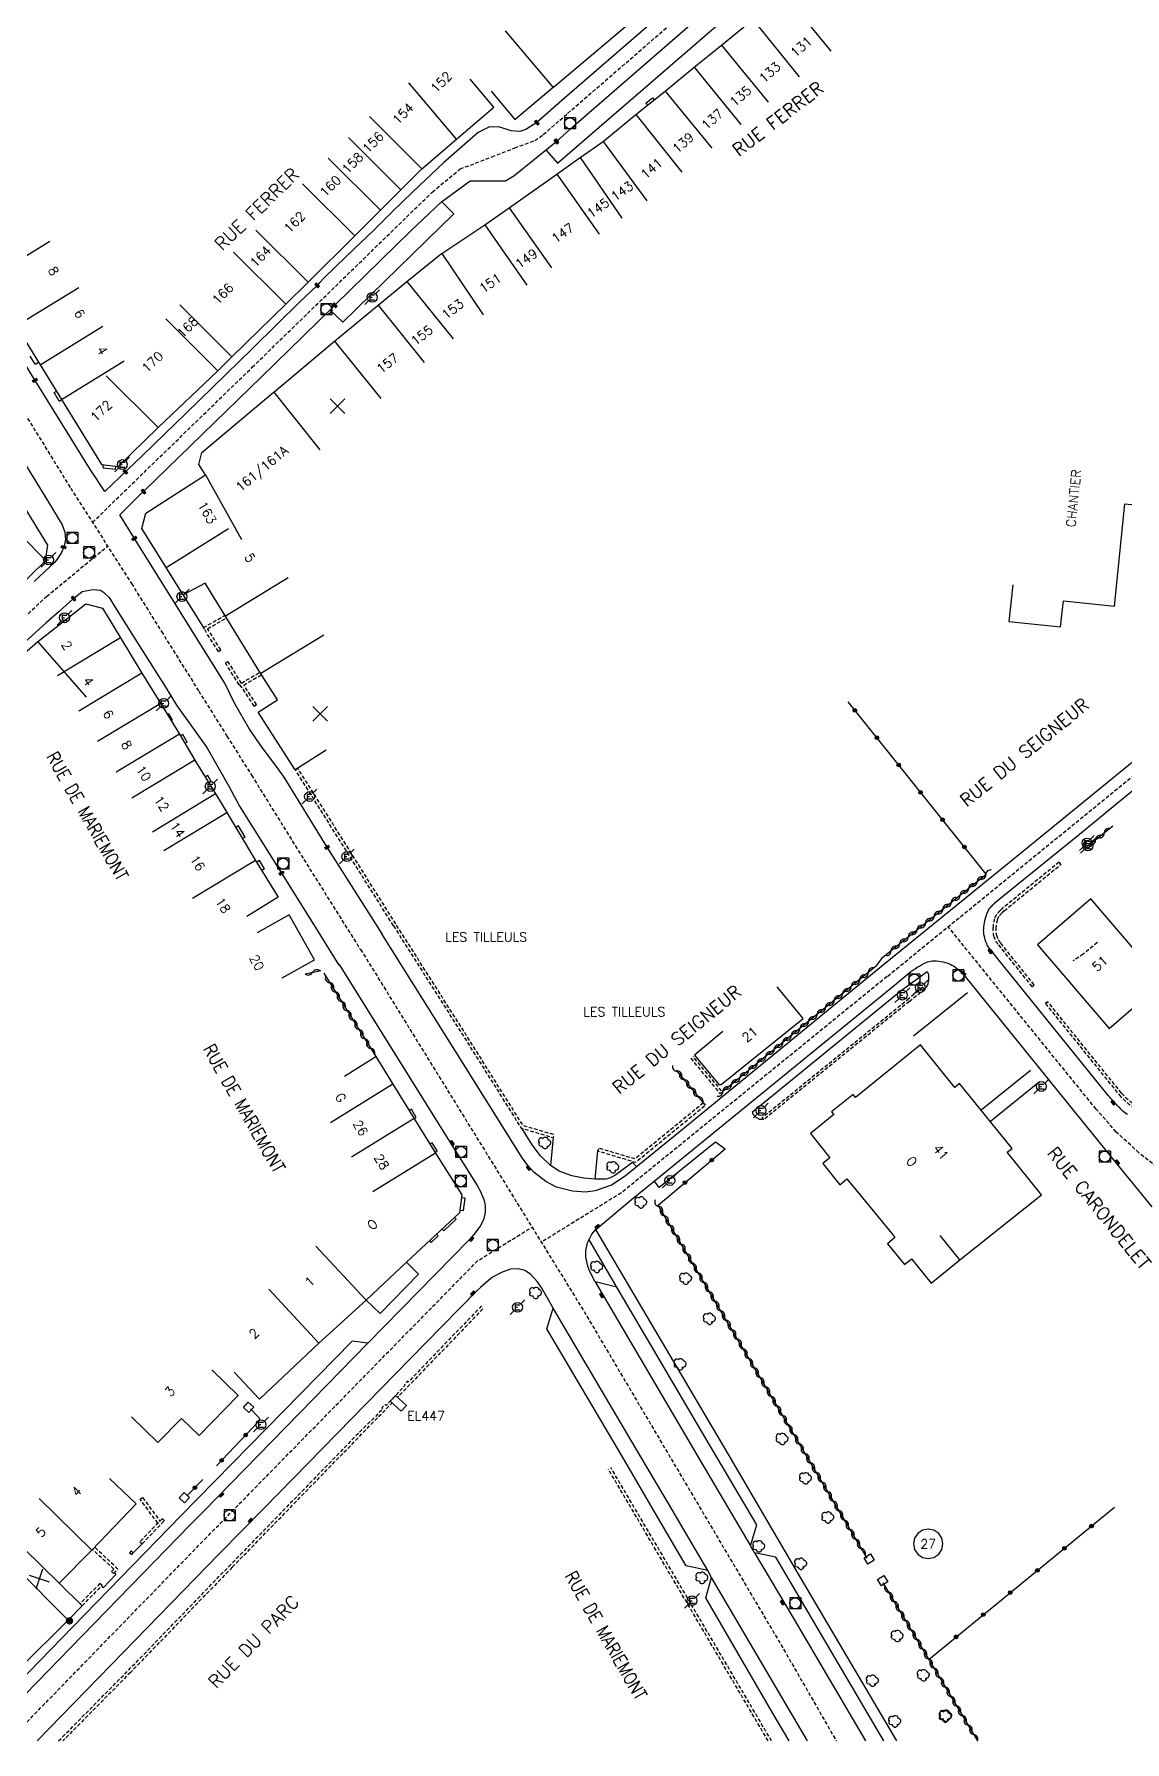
# Model space of a CAD drawing. Header units: millimetres. Extents: x 139999 to 141000, y 129000 to 130000.
# Drawn here: x 140429.5 to 140577.6, y 128999.9 to 129231.6 of the extents above; entities that cross this region are included whole.
import ezdxf
from ezdxf.enums import TextEntityAlignment as Align

# ---------------------------------------------------------------- set-up
doc = ezdxf.new("R2010")
doc.units = ezdxf.units.MM
doc.linetypes.add('DASHED', pattern=[0.75, 0.5, -0.25])
doc.layers.get('0').update_dxf_attribs({"linetype": 'CONTINUOUS'})
for name, color, linetype in [('W0001', 6, 'DASHED'), ('W0008', 7, 'CONTINUOUS'), ('W0100', 7, 'CONTINUOUS'), ('W0105', 7, 'CONTINUOUS'), ('W0112', 1, 'DASHED'), ('W0300', 7, 'CONTINUOUS'), ('W0310', 3, 'CONTINUOUS'), ('W0322', 7, 'CONTINUOUS'), ('W0400', 7, 'CONTINUOUS'), ('W0420', 7, 'CONTINUOUS'), ('W0471', 7, 'CONTINUOUS'), ('w0984', 7, 'CONTINUOUS'), ('W0989', 7, 'CONTINUOUS'), ('W0991', 7, 'CONTINUOUS'), ('W1102', 7, 'CONTINUOUS'), ('W1473', 7, 'CONTINUOUS')]:
    doc.layers.add(name, color=color, linetype=linetype)
doc.styles.get("Standard").update_dxf_attribs({"font": 'romans.shx', "width": 0.85})

# ---------------------------------------------------------------- blocks, each defined once
blk = doc.blocks.new('T471')
for p, q in [((-0.333334, 0.333334), (-0.333334, -0.333334)), ((-0.333334, 0.333334), (0.333334, 0.333334)), ((-0.333334, 0), (0, 0)), ((0.500001, 0.500001), (1.000002, 1.000002)), ((-0.500001, -0.500001), (-1.000002, -1.000002)), ((-0.333334, -0.333334), (0.333334, -0.333334))]:
    blk.add_line(p, q)
blk.add_ellipse((0, 0), major_axis=(0.471405, 0.471405), ratio=1, start_param=5.4977871438, end_param=11.780972451)
blk = doc.blocks.new('T420')
for p, q in [((0.75, 0.75), (-0.75, 0.75)), ((-0.75, 0.75), (-0.75, -0.75)), ((0.75, 0.75), (0.75, -0.75)), ((0.75, -0.75), (-0.75, -0.75))]:
    blk.add_line(p, q)
blk.add_ellipse((0, 0), major_axis=(-0.53, 0.53), ratio=1, start_param=3.926991, end_param=10.210176)
blk = doc.blocks.new('T400')
at = {"color": 0, "linetype": 'ByBlock', "lineweight": -2}
for p, q in [((-0.15, -0.25), (-0.15, 0.3)), ((-0.15, 0.3), (0.15, 0.3)), ((-0.15, 0.15), (0.15, 0.15)), ((-0.15, 0), (0.15, 0)), ((0.15, 0.3), (0.15, -0.25)), ((-0.15, -0.15), (0.15, -0.15)), ((-0.15, -0.25), (-0.15, -0.3)), ((-0.15, -0.3), (0.15, -0.3)), ((0.15, -0.3), (0.15, -0.25))]:
    blk.add_line(p, q, dxfattribs=at)
blk = doc.blocks.new('t310o')
at = {"color": 0, "linetype": 'Continuous'}
for centre, start, end in [((-0.5, 0.38), 216.8699, 323.1304), ((0.5, -0.37), 36.8699, 143.1303)]:
    blk.add_arc(centre, 0.625, start, end, dxfattribs=at)
blk = doc.blocks.new('t322o')
at = {"color": 0, "linetype": 'Continuous'}
for radius in [0.25, 0.15]:
    blk.add_circle((0, 0), radius, dxfattribs=at)
blk = doc.blocks.new('T300')
for p, q in [((-0.8, 0.51), (-0.86, 0.34)), ((-0.86, 0.34), (-0.86, 0.17)), ((-0.86, 0.17), (-0.74, 0.06)), ((-0.69, 0.63), (-0.8, 0.51)), ((-0.8, -0.06), (-0.74, 0.06)), ((-0.74, 0.06), (-0.69, 0.11)), ((-0.57, 0.69), (-0.69, 0.63)), ((-0.46, 0.69), (-0.57, 0.69)), ((-0.29, 0.63), (-0.46, 0.69)), ((-0.29, 0.63), (-0.17, 0.74)), ((-0.23, 0.57), (-0.29, 0.63)), ((-0.17, 0.74), (-0.06, 0.8)), ((-0.06, 0.8), (0.06, 0.8)), ((0.06, 0.8), (0.23, 0.74)), ((0.23, 0.74), (0.34, 0.63)), ((0.34, 0.63), (0.4, 0.51)), ((0.46, 0.46), (0.34, 0.46)), ((0.4, 0.51), (0.4, 0.46)), ((0.57, 0.4), (0.46, 0.46)), ((0.57, 0.4), (0.69, 0.29)), ((0.69, 0.29), (0.74, 0.17)), ((0.74, 0.06), (0.69, -0.17)), ((0.74, 0.17), (0.74, 0.06)), ((-0.8, -0.17), (-0.8, -0.06)), ((-0.8, -0.23), (-0.8, -0.17)), ((-0.74, -0.34), (-0.8, -0.23)), ((-0.69, -0.4), (-0.74, -0.34)), ((-0.51, -0.46), (-0.69, -0.4)), ((-0.4, -0.46), (-0.51, -0.46)), ((-0.4, -0.46), (-0.34, -0.46)), ((-0.34, -0.46), (-0.34, -0.4)), ((-0.34, -0.51), (-0.34, -0.46)), ((-0.29, -0.63), (-0.34, -0.51)), ((-0.17, -0.74), (-0.29, -0.63)), ((-0.06, -0.8), (-0.17, -0.74)), ((0.06, -0.8), (-0.06, -0.8)), ((0.17, -0.74), (0.06, -0.8)), ((0.23, -0.69), (0.17, -0.74)), ((0.29, -0.46), (0.23, -0.46)), ((0.29, -0.63), (0.23, -0.69)), ((0.46, -0.4), (0.29, -0.46)), ((0.34, -0.51), (0.29, -0.63)), ((0.34, -0.51), (0.34, -0.46)), ((0.57, -0.34), (0.46, -0.4)), ((0.63, -0.29), (0.57, -0.34)), ((0.69, -0.17), (0.63, -0.29))]:
    blk.add_line(p, q)
blk = doc.blocks.new('t112o')
at = {"color": 0, "linetype": 'Continuous'}
for p, q in [((-0.5, 0.5), (0.5, 0.5)), ((-0.5, -0.5), (-0.5, 0.5)), ((0.5, 0.5), (0.5, -0.5)), ((0.5, -0.5), (-0.5, -0.5))]:
    blk.add_line(p, q, dxfattribs=at)
blk = doc.blocks.new('t991o')
at = {"color": 0, "linetype": 'Continuous'}
for p, q in [((-1, 1), (1, -1)), ((-1, -1), (1, 1))]:
    blk.add_line(p, q, dxfattribs=at)
blk = doc.blocks.new('T1473')
at = {"color": 0, "linetype": 'Continuous', "const_width": 0.5, "flags": 128}
blk.add_lwpolyline([(-0.25, 0, 1), (0.25, 0, 1)], format="xyb", close=True, dxfattribs=at)

msp = doc.modelspace()

# ---------------------------------------------------------------- linework, layer by layer
at = {"layer": 'W0001'}
msp.add_line((140431.18, 129155.3), (140439.46, 129162.14), dxfattribs=at)
for points in [[(140301.73, 129384.55), (140305, 129379.26), (140311.52, 129368.73), (140321.14, 129353.15), (140338.93, 129324.27), (140356.98, 129295.34), (140359.91, 129290.9), (140367.91, 129277.77), (140374.27, 129267.47), (140391.03, 129240.32), (140402.48, 129221.74), (140405.58, 129216.77), (140408.45, 129212.14), (140423.09, 129188.41), (140434.45, 129169.99), (140442.7, 129157.06), (140446.77, 129150.55), (140451.83, 129142.47), (140455.66, 129136.36), (140459.01, 129131.05), (140466.1, 129119.62), (140473.78, 129107.4)], [(140437.41, 129165.35), (140459.1, 129186.4), (140483.55, 129210.18), (140487.32, 129213.31), (140491.64, 129214.97), (140494.74, 129216.17), (140497.47, 129217.17), (140498.61, 129217.97), (140501.92, 129220.85), (140525.69, 129241.43)], [(140759.96, 129232.3), (140750.74, 129223.42), (140719.35, 129193.34), (140699.81, 129174.49), (140683.85, 129159.35), (140673.55, 129150.32), (140666.01, 129144.2), (140638.18, 129121.71), (140613.82, 129102.16), (140592.74, 129085.02), (140589.55, 129082.44), (140585.92, 129080.09), (140581.91, 129077.88), (140579.48, 129079.81), (140576.42, 129082.63), (140573.67, 129085.74), (140553.59, 129110.49)], [(140304.38, 129000), (140306.69, 129003.89), (140313.22, 129016.36), (140324.95, 129039.12), (140330.68, 129049.81), (140334.56, 129056.01), (140339.34, 129062.4), (140345.74, 129069.5), (140356.44, 129080.95), (140370.53, 129096.01), (140376.08, 129101.92), (140389.16, 129115.71), (140401.17, 129127.37), (140416.01, 129141.24), (140431.18, 129155.3)], [(140573.86, 129108.33), (140571.94, 129106.78), (140570.51, 129105.85)], [(140426.01, 129000), (140427.45, 129001.48), (140452.62, 129027.34)]]:
    msp.add_lwpolyline(points, dxfattribs=at)
at = {"layer": 'W0001', "flags": 128}
for points in [[(140545.38, 129103.79), (140559.26, 129115.12), (140586.58, 129137.38), (140623.74, 129167.62), (140650.28, 129189.21)], [(140473.81, 129107.42), (140504.1, 129058.37), (140531.24, 129012.46), (140538.41, 129000)], [(140545.29, 129103.72), (140509.24, 129074.39), (140498.36, 129067.67)], [(140452.62, 129027.34), (140489.7, 129065.16), (140497.09, 129069.72)]]:
    msp.add_lwpolyline(points, dxfattribs=at)
at = {"layer": 'W0008'}
msp.add_line((140439.08, 129169.54), (140439.08, 129169.54), dxfattribs=at)
for points in [[(140528.26, 129246.08), (140501.48, 129222.91), (140497.75, 129219.62), (140496.25, 129218.67), (140495.45, 129218.4), (140494.24, 129218.47), (140492.74, 129219), (140491.31, 129219.01), (140489.79, 129218.25), (140485.05, 129214.13), (140480.92, 129210.21), (140478.05, 129207.44), (140475.62, 129205.01), (140471.91, 129201.47), (140468.88, 129198.52), (140468.21, 129197.81), (140467.91, 129197.52), (140465.5, 129195.24), (140462.45, 129192.21), (140459.14, 129188.93), (140450.18, 129180.23), (140444.14, 129174.4), (140442.21, 129172.51), (140439.08, 129169.54), (140437.16, 129172.48), (140429.62, 129184.63), (140414.23, 129209.59)], [(140499.03, 129215.87), (140500.57, 129214.08), (140528.45, 129238.24), (140526.88, 129240.05)], [(140476.73, 129109.52), (140469.28, 129121.27), (140463.43, 129130.79), (140462.28, 129132.41), (140460.47, 129134.82), (140458.72, 129137.31), (140456.7, 129140.81), (140455.38, 129143.53), (140454.85, 129144.38), (140443.11, 129163.17), (140441.14, 129166.4), (140444.11, 129169.35), (140444.35, 129169.55), (140460.34, 129185.11), (140465.96, 129190.57), (140470.31, 129194.82), (140480.64, 129204.92), (140484.82, 129208.85), (140488.7, 129211.71), (140490.7, 129211.7), (140493.49, 129211.69), (140494.64, 129212.37), (140499.78, 129216.56), (140500.08, 129216.82), (140500.4, 129217.06), (140503.13, 129219.47), (140524, 129237.64)], [(140469.64, 129194.18), (140471.42, 129192.51), (140486.48, 129207.21), (140484.83, 129208.87)], [(140428.13, 129173.47), (140431.45, 129168.12), (140433.31, 129165.01), (140433.66, 129164.03), (140433.74, 129163.04), (140433.5, 129162), (140433.2, 129161.29), (140432.62, 129160.36), (140432.24, 129159.9), (140429.49, 129157.32)], [(140432.87, 129153.28), (140434.82, 129155.03), (140436.03, 129155.96), (140437.5, 129156.23), (140438.49, 129156.14), (140438.91, 129155.9), (140439.67, 129155.17), (140440.21, 129154.25), (140443.73, 129148.65), (140447.3, 129143.07), (140448.82, 129140.56), (140452.95, 129134.8), (140455.93, 129129.54), (140457.36, 129126.86), (140463.06, 129117.75), (140467.46, 129110.75), (140470.85, 129105.29)], [(140432.87, 129153.28), (140431.14, 129151.74), (140424.87, 129146.05)], [(140419.67, 129000), (140434.76, 129015.51), (140449.42, 129030.54)], [(140422.13, 129000), (140436.02, 129014.27), (140450.66, 129029.31)], [(140429.89, 129000), (140439.94, 129010.31), (140454.59, 129025.38)]]:
    msp.add_lwpolyline(points, dxfattribs=at)
for points in [[(140602.51, 129233.19), (140607.11, 129229.34), (140620.18, 129218.39), (140631.2, 129206), (140637.5, 129198.91), (140640.76, 129195.29, -0.008948), (140640.92, 129195.1, -0.003115), (140641.39, 129194.54, -0.065854), (140641.82, 129193.84, -0.030617), (140642.44, 129192.2, -0.042421), (140642.74, 129190.79, -0.033537), (140642.86, 129188.97, -0.041362), (140642.72, 129187.42, -0.045652), (140642.36, 129186.06, -0.054984), (140641.46, 129184.27, -0.07908), (140640.53, 129183.23), (140630.07, 129174.72), (140597.52, 129148.24), (140562.62, 129119.79), (140544.3, 129104.89)], [(140577.92, 129084.99, -0.058929), (140577.17, 129085.59, -0.008141), (140576.01, 129086.83, -0.014436), (140575.38, 129087.56), (140564.13, 129101.44), (140559.21, 129107.53, -0.071577), (140558.82, 129108.18, -0.046693), (140558.48, 129109.28, -0.062777), (140558.41, 129110.19, -0.049458), (140558.57, 129111.32, -0.04001), (140558.98, 129112.55, -0.08042), (140559.32, 129113.09, -0.013429), (140559.79, 129113.59, -0.028346), (140560.03, 129113.81), (140571.44, 129123.05), (140580.83, 129130.79)], [(140546.28, 129102.56), (140548.27, 129104.19, -0.032533), (140549.38, 129104.98, -0.032154), (140550.59, 129105.63, -0.086901), (140551.43, 129105.84, -0.064776), (140552.59, 129105.78, -0.057314), (140553.85, 129105.4, -0.075878), (140554.7, 129104.87, -0.015108), (140555.6, 129104.04, -0.029209), (140556.03, 129103.57), (140575.6, 129079.42), (140581.25, 129072.46)], [(140547.21, 129101.84), (140550.76, 129104.43, -0.038577), (140550.9, 129104, -0.057), (140550.94, 129103.7, -0.033667), (140550.91, 129103.18, -0.034482), (140550.81, 129102.69, -0.080127), (140550.67, 129102.4, -0.051179), (140550.35, 129102.01)]]:
    msp.add_lwpolyline(points, format="xyb", dxfattribs=at)
at = {"layer": 'W0008', "flags": 128}
for points in [[(140544.3, 129104.89), (140517.73, 129083.17), (140509.75, 129076.65), (140507.87, 129075.43), (140505.67, 129074.63), (140504.35, 129074.46), (140502.58, 129074.6), (140500.42, 129075.16), (140498.95, 129075.92), (140497.37, 129077.16), (140496.51, 129078.11), (140495.8, 129079.09), (140495.63, 129079.34), (140486.6, 129093.72), (140476.71, 129109.51)], [(140470.92, 129105.34), (140484.32, 129083.9), (140489.64, 129075.37), (140490.03, 129074.65), (140490.53, 129073.46), (140490.73, 129072.64), (140490.74, 129071.72), (140490.52, 129070.72), (140490.06, 129069.85), (140489.21, 129068.73), (140488.56, 129068), (140474.8, 129053.99), (140452.5, 129031.13), (140450.66, 129029.31)], [(140544.86, 129000), (140530.18, 129024.92), (140527.3, 129025.52), (140526.73, 129026.5), (140527.59, 129029.34), (140521.57, 129039.51), (140508.62, 129061.57), (140505.66, 129062.31), (140504.91, 129063.78), (140504.65, 129064.44), (140504.4, 129065.63), (140504.39, 129066.56), (140504.63, 129067.61), (140505.19, 129068.79), (140505.73, 129069.41), (140510.59, 129073.49), (140513.66, 129075.98), (140546.28, 129102.56)], [(140528.54, 129084.31), (140528, 129084.35), (140527.52, 129084.6), (140527.17, 129084.95), (140527.03, 129085.36), (140547.21, 129101.84)], [(140556.21, 129101.54), (140548.89, 129095.64)], [(140564.75, 129091), (140558.08, 129085.59)], [(140566, 129089.46), (140559.33, 129084.05)], [(140481.1, 129084.45), (140481.38, 129084.62), (140480.71, 129085.74), (140480.42, 129085.56)], [(140511.26, 129077.93), (140510.71, 129078.51), (140509.16, 129077.3), (140508.34, 129076.73), (140507.63, 129076.37), (140507.12, 129076.25), (140505.65, 129076.22), (140504.13, 129076.36), (140502.51, 129076.7), (140500.79, 129077.32), (140499.61, 129078.07), (140498.24, 129079.39), (140497.1, 129080.91), (140495.69, 129083.14)], [(140499.98, 129081.87), (140499.61, 129078.07)], [(140483.91, 129079.87), (140484.22, 129080.07), (140483.52, 129081.17), (140483.22, 129080.99)], [(140505.65, 129076.22), (140506.03, 129080.06)], [(140513.66, 129075.98), (140514.32, 129075.1), (140521.98, 129081.31), (140523.29, 129080.35)], [(140487.29, 129072.04), (140487.78, 129071.98), (140487.99, 129073.64), (140487.49, 129073.7)], [(140484.89, 129069.47), (140485.1, 129069.24), (140486.77, 129070.81), (140486.57, 129071.03)], [(140483.18, 129067.89), (140483.39, 129067.66), (140484.34, 129068.54), (140484.12, 129068.77)], [(140508.62, 129061.57), (140504.8, 129068.1)], [(140546.6, 129000), (140533.53, 129022.2), (140523.72, 129038.95), (140505.73, 129069.41)], [(140532.02, 129000), (140529.71, 129003.93), (140520.67, 129019.41), (140521.47, 129022.17), (140520.94, 129023.11), (140518.03, 129023.78), (140513.86, 129030.88), (140509.38, 129038.56), (140499.1, 129055.93), (140499.96, 129058.73), (140498.43, 129061.45), (140497.85, 129062.31), (140496.87, 129063.34), (140496.11, 129063.84), (140495.21, 129064.08), (140494.16, 129064.03), (140493.02, 129063.63), (140491.74, 129062.93), (140491.16, 129062.5), (140490.11, 129061.55), (140489.61, 129061.07), (140482.59, 129053.94), (140460.66, 129031.53), (140454.59, 129025.38)], [(140480.04, 129064.99), (140481.66, 129063.36), (140476.46, 129057.99), (140474.55, 129059.83)], [(140505.66, 129062.31), (140519.91, 129038.06), (140526.73, 129026.5)], [(140520.94, 129023.11), (140515.63, 129032.23), (140511.13, 129039.79), (140499.96, 129058.73)], [(140474.8, 129053.99), (140472.65, 129054.24), (140449.42, 129030.54)], [(140527.3, 129025.52), (140532.66, 129016.48), (140542.35, 129000)], [(140534.5, 129000), (140521.47, 129022.17)]]:
    msp.add_lwpolyline(points, dxfattribs=at)
at = {"layer": 'W0100'}
for p, q in [((140427.57, 129163.75), (140431.06, 129160.17)), ((140432.89, 129021.4), (140436.01, 129018.32))]:
    msp.add_line(p, q, dxfattribs=at)
for points in [[(140491.53, 129223.86), (140494.75, 129220.04), (140499.95, 129224.42), (140500.02, 129224.4), (140512.38, 129234.8), (140509.16, 129238.62)], [(140469.13, 129134.46), (140464.92, 129131.76), (140459.89, 129139.58), (140462.53, 129141.28), (140460.12, 129145.05), (140452.69, 129157.1), (140449.72, 129155.51), (140447.4, 129159.22), (140444.13, 129164.52), (140444.66, 129166.6), (140452.77, 129171.79), (140451.87, 129173.23), (140452.27, 129174.83), (140461.91, 129182.94), (140462.04, 129183.01), (140470.29, 129189.95), (140476.19, 129194.82), (140480.1, 129198.04), (140484.81, 129201.83), (140484.86, 129201.82), (140490.66, 129205.74), (140493.98, 129208.05), (140500.45, 129212.62), (140503.61, 129214.86), (140506.77, 129217.05), (140511.2, 129220.72), (140515.17, 129223.88), (140519.12, 129227.11), (140522.82, 129230.13), (140527.06, 129233.58)], [(140427.04, 129192.01), (140430.31, 129186.75), (140433.21, 129182.03), (140438.65, 129173.2), (140440.91, 129172.92), (140446.34, 129178.21), (140454.44, 129185.92), (140456.35, 129187.82), (140463.65, 129194.97), (140466.69, 129197.94), (140473.01, 129204.25), (140476.5, 129207.7), (140479.28, 129210.5), (140482.11, 129213.35), (140486.84, 129217.37), (140491.92, 129221.68), (140488.68, 129225.49)], [(140431.04, 129160.18), (140431.33, 129162.27), (140426.4, 129170.33), (140423.88, 129174.4), (140421.05, 129178.86), (140418.08, 129183.68), (140415.91, 129187.23), (140417.57, 129188.23), (140412.06, 129197.26), (140409.24, 129195.43), (140407.85, 129197.57), (140407.97, 129198.09), (140407.63, 129198.13), (140407.51, 129197.64), (140406.23, 129196.83), (140398.13, 129209.83), (140399.48, 129210.61), (140399.89, 129210.52), (140399.97, 129210.82), (140399.48, 129210.96), (140398.09, 129213.15), (140401.11, 129214.87), (140395.42, 129223.78), (140391.2, 129221.09)], [(140562.35, 129156.86), (140561.84, 129151.89), (140568.86, 129151.16), (140569.23, 129154.7), (140576.18, 129154), (140577.58, 129167.89), (140584.55, 129167.19), (140585.28, 129174.21), (140580.31, 129174.73)], [(140421.36, 129157.7), (140424.85, 129154.12), (140431.06, 129160.17)], [(140429.94, 129149.14), (140436.51, 129154.32), (140438.79, 129153.73), (140441.22, 129149.67), (140444.13, 129144.89), (140446.78, 129140.58), (140449.23, 129136.61), (140451.33, 129133.07), (140454.7, 129127.55), (140459.56, 129119.47), (140462.62, 129114.51), (140458.37, 129111.88)], [(140429.97, 129149.16), (140416.62, 129137.51), (140417.27, 129136.65), (140409.89, 129129.79), (140407.14, 129127.26), (140403.28, 129123.64)], [(140463.18, 129103.54), (140467.55, 129105.98), (140464.13, 129112.09), (140459.77, 129109.65)], [(140555.17, 129065.31), (140566.25, 129074.13), (140561.61, 129079.88), (140562.27, 129080.41), (140555.15, 129089.22), (140554.5, 129088.69), (140552.97, 129090.57)], [(140432.89, 129021.4), (140437.31, 129025.89), (140443.33, 129032.17), (140439.72, 129035.63)], [(140417.7, 129000), (140419.23, 129001.55), (140423.72, 129006.08), (140427.65, 129009.99), (140434.11, 129016.4), (140436.01, 129018.32)]]:
    msp.add_lwpolyline(points, dxfattribs=at)
msp.add_lwpolyline([(140572.95, 129114.28), (140565.7, 129108.04), (140575.46, 129096.7), (140582.71, 129102.94)], close=True, dxfattribs=at)
at = {"layer": 'W0100', "flags": 128}
for points in [[(140523, 129096.25), (140519.15, 129093.06), (140522.44, 129089.08), (140522.79, 129089.06), (140533.9, 129098.03), (140530.36, 129102.32)], [(140552.97, 129090.57), (140549.84, 129094.46), (140540.99, 129087.33), (140540.68, 129087.72), (140537.77, 129085.38), (140538.08, 129084.99), (140534.89, 129082.42), (140537.54, 129079.13), (140536.56, 129078.34), (140538.88, 129075.48), (140539.85, 129076.26), (140545.92, 129068.85), (140546.37, 129068.3), (140545.35, 129067.47), (140547.66, 129064.65), (140548.62, 129065.43), (140551.3, 129062.14), (140555.17, 129065.31), (140552.49, 129068.59)], [(140471.65, 129090.21), (140475.88, 129092.86), (140478.21, 129089.14), (140483.99, 129079.75), (140487.54, 129074.1), (140487.24, 129071.65), (140480.04, 129064.99), (140474.55, 129059.83), (140468.14, 129053.96), (140460.07, 129046.39), (140456.65, 129050.04)], [(140453.63, 129050.38), (140457.21, 129046.88), (140451.89, 129041.45), (140449.51, 129043.77), (140446.29, 129040.48), (140442.72, 129043.98)]]:
    msp.add_lwpolyline(points, dxfattribs=at)
msp.add_lwpolyline([(140479.31, 129044.75), (140477.85, 129046.11), (140478.57, 129046.89), (140480.03, 129045.53)], close=True, dxfattribs=at)
at = {"layer": 'W0105'}
for p, q in [((140512.53, 129222.22), (140513.45, 129222.97)), ((140513.45, 129222.97), (140513.67, 129222.69)), ((140512.53, 129222.22), (140512.75, 129221.95)), ((140429.63, 129186.82), (140428.97, 129187.92)), ((140429.63, 129186.82), (140430.09, 129187.11)), ((140432.19, 129182.98), (140432.51, 129183.18)), ((140432.88, 129181.81), (140432.19, 129182.98)), ((140432.88, 129181.81), (140433.21, 129182.03)), ((140438.88, 129172.74), (140438.93, 129173.17)), ((140438.88, 129172.74), (140440.53, 129172.57)), ((140440.53, 129172.57), (140440.58, 129172.96)), ((140449.72, 129155.46), (140452.56, 129150.9)), ((140447.76, 129139.37), (140447.59, 129139.27)), ((140448.28, 129138.51), (140447.76, 129139.37)), ((140448.28, 129138.51), (140448.12, 129138.41)), ((140449.66, 129136.58), (140449.36, 129136.4)), ((140450.28, 129135.54), (140449.66, 129136.58)), ((140450.28, 129135.54), (140449.97, 129135.36)), ((140453.08, 129130.99), (140452.73, 129130.78)), ((140453.52, 129130.19), (140453.08, 129130.99)), ((140453.52, 129130.19), (140453.21, 129130)), ((140457.23, 129124.17), (140456.87, 129123.95)), ((140458.12, 129122.66), (140457.23, 129124.17)), ((140458.12, 129122.66), (140457.77, 129122.45)), ((140460.11, 129119.48), (140459.71, 129119.23)), ((140460.78, 129118.36), (140460.11, 129119.48)), ((140460.78, 129118.36), (140460.39, 129118.12)), ((140442.95, 129025.52), (140444.15, 129026.76)), ((140438.88, 129020.8), (140440.59, 129022.6)), ((140440.38, 129022.81), (140440.59, 129022.6)), ((140438.64, 129021.03), (140438.88, 129020.8))]:
    msp.add_line(p, q, dxfattribs=at)
at = {"layer": 'W0112'}
for p, q in [((140452.49, 129151.07), (140455.37, 129152.72)), ((140453.04, 129150.92), (140455.57, 129152.37)), ((140454.5, 129147.83), (140452.48, 129151.06)), ((140454.84, 129148.04), (140453.04, 129150.92)), ((140454.5, 129147.83), (140454.84, 129148.04)), ((140455.45, 129146.29), (140455.79, 129146.5)), ((140457.65, 129143.54), (140455.79, 129146.5)), ((140457.31, 129143.33), (140455.45, 129146.29)), ((140457.65, 129143.54), (140460.14, 129145.02)), ((140457.95, 129143.28), (140460.36, 129144.68)), ((140457.31, 129143.33), (140457.4, 129143.39)), ((140459.37, 129140.41), (140457.4, 129143.39)), ((140459.7, 129140.63), (140457.95, 129143.28)), ((140459.37, 129140.41), (140459.7, 129140.63)), ((140464.97, 129131.76), (140465.31, 129131.97)), ((140478.27, 129110.63), (140464.97, 129131.76)), ((140478.59, 129110.87), (140465.31, 129131.97)), ((140443.88, 129032.8), (140444.21, 129033.04)), ((140444.21, 129033.04), (140446.57, 129029.84)), ((140446.29, 129029.54), (140443.88, 129032.8)), ((140444.15, 129026.76), (140447.17, 129029.88)), ((140447.17, 129029.88), (140446.88, 129030.16)), ((140442.29, 129009.59), (140456.1, 129023.86)), ((140442.95, 129025.52), (140442.65, 129025.78)), ((140442.75, 129025.29), (140442.95, 129025.52)), ((140438.71, 129021.1), (140438.42, 129021.38)), ((140439.99, 129023), (140440.27, 129022.72)), ((140436.01, 129018.33), (140438.71, 129021.1))]:
    msp.add_line(p, q, dxfattribs=at)
msp.add_lwpolyline([(140568.91, 129118.95), (140568.66, 129119.26), (140560.94, 129112.96, 0.03211), (140560.61, 129112.64, 0.022074), (140560.18, 129112.14, 0.096979), (140559.87, 129111.56, 0.05519), (140559.68, 129110.43, 0.032832), (140559.68, 129109.63, 0.064454), (140559.76, 129109.23, 0.040184), (140560.06, 129108.54, 0.04717), (140560.41, 129108.01), (140564.96, 129102.35), (140565.27, 129102.6), (140560.72, 129108.26, -0.04717), (140560.41, 129108.73, -0.040184), (140560.14, 129109.36, -0.064454), (140560.08, 129109.66, -0.032832), (140560.08, 129110.41, -0.05519), (140560.26, 129111.45, -0.096979), (140560.49, 129111.89, -0.022074), (140560.9, 129112.37, -0.03211), (140561.2, 129112.65)], format="xyb", close=True, dxfattribs=at)
at = {"layer": 'W0112', "flags": 128}
for points in [[(140478.27, 129110.63), (140487.55, 129096.01), (140495.61, 129083.16), (140499.98, 129081.87), (140500.09, 129082.26), (140495.87, 129083.5), (140487.89, 129096.22), (140478.59, 129110.87)], [(140548.31, 129100.35), (140528.54, 129084.31), (140528.33, 129084.58), (140548.1, 129100.62)], [(140518.64, 129092.64), (140522.6, 129087.85), (140522.91, 129088.11), (140518.95, 129092.9)], [(140490.25, 129059.05), (140480.98, 129049.44), (140480.3, 129048.74), (140480.2, 129048.82), (140479.76, 129048.37), (140479.85, 129048.28), (140477.29, 129045.51), (140477.15, 129045.64), (140476.68, 129045.19), (140476.85, 129045.04), (140474.1, 129042.35), (140456.1, 129023.86)], [(140490.4, 129058.63), (140481.27, 129049.16), (140480.33, 129048.2), (140480.33, 129048.2), (140480.33, 129048.2), (140480.33, 129048.2), (140480.33, 129048.2), (140478.83, 129046.65)], [(140456.39, 129023.58), (140474.39, 129042.08), (140478.09, 129045.89)], [(140529.15, 129000), (140507.46, 129036.87)], [(140529.61, 129000), (140507.79, 129037.1)]]:
    msp.add_lwpolyline(points, dxfattribs=at)
at = {"layer": 'W0112'}
for points in [[(140548.31, 129100.35), (140550.35, 129102.01), (140550.14, 129102.28), (140548.1, 129100.62)], [(140446.88, 129030.16), (140443.86, 129027.04), (140444.15, 129026.76)], [(140439.99, 129023), (140440.3, 129023.32), (140437.42, 129025.99)], [(140440.27, 129022.72), (140440.87, 129023.33), (140437.7, 129026.29)], [(140442.65, 129025.78), (140442.45, 129025.55), (140442.75, 129025.29)], [(140456.39, 129023.58), (140442.58, 129009.31), (140433.64, 129000.27), (140433.37, 129000)], [(140438.42, 129021.38), (140435.72, 129018.61), (140436.01, 129018.33)], [(140432.81, 129000), (140433.35, 129000.55), (140442.29, 129009.59)]]:
    msp.add_lwpolyline(points, dxfattribs=at)
msp.add_lwpolyline([(140579.28, 129099.99), (140582.73, 129095.98, -0.111166), (140588.03, 129086.44, -0.022423), (140587.38, 129086.05, -0.03085), (140586.44, 129085.62, -0.153405), (140581.41, 129085.31, -0.153155), (140577.12, 129087.91), (140567.11, 129100.31), (140566.8, 129100.06), (140576.81, 129087.66, 0.153405), (140581.32, 129084.92, 0.153405), (140586.58, 129085.25, 0.03085), (140587.57, 129085.7, 0.03085), (140588.49, 129086.27, 0.114056), (140583.03, 129096.25), (140579.59, 129100.25)], format="xyb", dxfattribs=at)
at = {"layer": 'W0112', "flags": 128}
msp.add_lwpolyline([(140520.36, 129086.58), (140511.05, 129078.97), (140506.14, 129080.44), (140506.03, 129080.06), (140511.14, 129078.53), (140520.62, 129086.28)], close=True, dxfattribs=at)
at = {"layer": 'W0310'}
msp.add_line((140466.3, 129104.08), (140468.41, 129104.53), dxfattribs=at)
at = {"layer": 'W0310', "flags": 128}
for points in [[(140575.93, 129124.14), (140572.7, 129121.51)], [(140543.91, 129105.21), (140522.99, 129088.13)], [(140468.8, 129104.17), (140475.88, 129092.86)], [(140520.62, 129086.28), (140516.69, 129091.03)], [(140542.57, 129024.81), (140514.21, 129072.71)], [(140544.74, 129021.46), (140557.58, 129000)]]:
    msp.add_lwpolyline(points, dxfattribs=at)
at = {"layer": 'W0310'}
msp.add_lwpolyline([(140543.91, 129105.21), (140544.67, 129106.29), (140558.77, 129117.6)], dxfattribs=at)
at = {"layer": 'W0322', "flags": 128}
for points in [[(140558.77, 129117.6), (140540, 129141)], [(140514.21, 129072.71), (140523.29, 129080.35)], [(140458.86, 129045.05), (140460.01, 129043.88), (140460.08, 129043.6), (140459.97, 129043.37), (140454.25, 129037.32)], [(140452.39, 129035.47), (140450.22, 129033.25)], [(140550.99, 129011.12), (140576.19, 129031.73)]]:
    msp.add_lwpolyline(points, dxfattribs=at)
at = {"layer": 'W1102'}
for p, q in [((140531.33, 129237.06), (140537.64, 129229.3)), ((140527.06, 129233.58), (140533.38, 129225.83)), ((140499.95, 129224.42), (140493.48, 129232.05)), ((140522.82, 129230.13), (140529.13, 129222.37)), ((140519.12, 129227.11), (140525.44, 129219.36)), ((140486.84, 129217.37), (140480.37, 129224.99)), ((140515.17, 129223.88), (140521.51, 129216.14)), ((140511.2, 129220.72), (140517.42, 129212.89)), ((140482.11, 129213.35), (140475.03, 129220.41)), ((140479.28, 129210.5), (140472.19, 129217.56)), ((140506.77, 129217.05), (140512.67, 129208.97)), ((140476.5, 129207.7), (140469.41, 129214.76)), ((140503.61, 129214.86), (140509.3, 129206.64)), ((140500.45, 129212.62), (140506.22, 129204.45)), ((140473.01, 129204.25), (140465.92, 129211.31)), ((140493.98, 129208.05), (140499.75, 129199.88)), ((140466.69, 129197.94), (140459.61, 129205)), ((140490.66, 129205.74), (140496.38, 129197.54)), ((140423.11, 129198.28), (140431.64, 129203.52)), ((140463.65, 129194.97), (140456.56, 129202.02)), ((140484.86, 129201.82), (140490.46, 129193.54)), ((140480.1, 129198.04), (140486.36, 129190.25)), ((140427.04, 129192.01), (140435.56, 129197.24)), ((140454.44, 129185.92), (140447.35, 129192.98)), ((140456.35, 129187.82), (140449.27, 129194.87)), ((140476.19, 129194.82), (140482.45, 129187.03)), ((140430.31, 129186.75), (140438.83, 129191.99)), ((140470.29, 129189.95), (140476.56, 129182.15)), ((140433.21, 129182.03), (140441.73, 129187.26)), ((140446.34, 129178.21), (140439.26, 129185.26)), ((140462.04, 129183.01), (140468.3, 129175.22)), ((140452.77, 129171.79), (140457.63, 129163.05)), ((140447.4, 129159.22), (140455.88, 129164.52)), ((140464, 129157.82), (140455.45, 129152.63)), ((140429.97, 129149.16), (140436.55, 129141.62)), ((140441.22, 129149.67), (140432.65, 129144.53)), ((140468.82, 129150.05), (140460.27, 129144.86)), ((140444.13, 129144.89), (140435.56, 129139.74)), ((140446.68, 129140.76), (140438.11, 129135.61)), ((140449.23, 129136.61), (140440.65, 129131.47)), ((140451.33, 129133.07), (140442.76, 129127.93)), ((140454.13, 129128.52), (140445.58, 129123.3)), ((140455.67, 129125.95), (140447.1, 129120.8)), ((140459.56, 129119.47), (140450.99, 129114.32)), ((140437.31, 129025.89), (140430.19, 129032.91)), ((140432.89, 129021.4), (140425.76, 129028.42)), ((140434.11, 129016.4), (140427.07, 129023.5))]:
    msp.add_line(p, q, dxfattribs=at)
at = {"layer": 'W1102', "flags": 128}
for points in [[(140478.21, 129089.14), (140469.72, 129083.87)], [(140481.1, 129084.45), (140472.58, 129079.21)], [(140483.99, 129079.75), (140475.47, 129074.52)], [(140467.75, 129067.15), (140474.55, 129059.83)], [(140468.14, 129053.96), (140461.35, 129061.29)]]:
    msp.add_lwpolyline(points, dxfattribs=at)
msp.add_lwpolyline([(140552.88, 129026.74), (140552.73, 129027.51), (140552.3, 129028.15), (140551.65, 129028.59), (140550.88, 129028.74), (140550.12, 129028.59), (140549.47, 129028.15), (140549.03, 129027.51), (140548.88, 129026.74), (140549.03, 129025.97), (140549.47, 129025.33), (140550.12, 129024.89), (140550.88, 129024.74), (140551.65, 129024.89), (140552.3, 129025.33), (140552.73, 129025.97)], close=True, dxfattribs=at)

# ---------------------------------------------------------------- block references
at = {"layer": 'W0112'}
for p, rotation in [((140458.6, 129045.27), 47.79243423000279), ((140449.87, 129033), 46.66858115239266), ((140542.86, 129024.69), 300.434929195681), ((140544.7, 129021.76), 301.5962045577336)]:
    msp.add_blockref('t112o', p, dxfattribs=dict(at, rotation=rotation))
at = {"layer": 'W0300'}
for p in [(140498.85, 129081.13), (140508.1, 129077.85), (140511.89, 129073.07), (140505.9, 129064.32), (140517.98, 129062.73), (140497.6, 129060.8), (140521.2, 129057.28), (140517.22, 129051.12), (140531.08, 129040.97), (140534.26, 129035.63), (140537.29, 129030.32), (140527.92, 129026.4), (140533.6, 129024.04), (140520.19, 129022.13), (140546.71, 129014.23), (140543.33, 129008.17), (140550.25, 129008.9), (140546.37, 129002.65), (140553.21, 129003.32), (140553.3, 129003.44)]:
    msp.add_blockref('T300', p, dxfattribs=at)
at = {"layer": 'W0310'}
for p, rotation in [((140574.76, 129123.2), 219.1747157177589), ((140573.6, 129122.25), 219.1747157177589), ((140556.37, 129115.68), 38.75157012409385), ((140557.54, 129116.61), 38.75157012409385), ((140558.71, 129117.55), 38.75157012409385), ((140554.03, 129113.8), 38.75157012409385), ((140555.2, 129114.74), 38.75157012409385), ((140550.52, 129110.98), 38.75157012409385), ((140551.69, 129111.92), 38.75157012409385), ((140552.86, 129112.86), 38.75157012409385), ((140548.18, 129109.1), 38.75157012409385), ((140549.35, 129110.04), 38.75157012409385), ((140545.84, 129107.23), 38.75157012409385), ((140547.01, 129108.16), 38.75157012409385), ((140467.28, 129104.29), 12.03365471074891), ((140542.75, 129104.26), 219.235311447599), ((140469.59, 129102.9), 302.068006018846), ((140470.39, 129101.63), 302.068006018846), ((140540.43, 129102.37), 219.235311447599), ((140541.59, 129103.32), 219.235311447599), ((140471.19, 129100.36), 302.068006018846), ((140536.94, 129099.52), 219.235311447599), ((140538.1, 129100.47), 219.235311447599), ((140539.27, 129101.42), 219.235311447599), ((140471.98, 129099.09), 302.068006018846), ((140472.78, 129097.82), 302.068006018846), ((140534.62, 129097.62), 219.235311447599), ((140535.78, 129098.57), 219.235311447599), ((140473.58, 129096.54), 302.068006018846), ((140474.37, 129095.27), 302.068006018846), ((140531.13, 129094.78), 219.235311447599), ((140532.3, 129095.73), 219.235311447599), ((140533.46, 129096.67), 219.235311447599), ((140475.17, 129094), 302.068006018846), ((140528.81, 129092.88), 219.235311447599), ((140529.97, 129093.83), 219.235311447599), ((140516.8, 129090.9), 129.5693235612942), ((140525.32, 129090.03), 219.235311447599), ((140526.49, 129090.98), 219.235311447599), ((140527.65, 129091.93), 219.235311447599), ((140517.75, 129089.74), 129.5693235612942), ((140518.71, 129088.59), 129.5693235612942), ((140523, 129088.14), 219.235311447599), ((140524.16, 129089.08), 219.235311447599), ((140519.66, 129087.43), 129.5693235612942), ((140514.3, 129072.56), 120.6300275190568), ((140515.06, 129071.27), 120.6300275190568), ((140515.82, 129069.98), 120.6300275190568), ((140516.59, 129068.69), 120.6300275190568), ((140517.35, 129067.4), 120.6300275190568), ((140518.12, 129066.11), 120.6300275190568), ((140518.88, 129064.82), 120.6300275190568), ((140519.65, 129063.53), 120.6300275190568), ((140520.41, 129062.24), 120.6300275190568), ((140521.17, 129060.95), 120.6300275190568), ((140521.94, 129059.66), 120.6300275190568), ((140522.7, 129058.36), 120.6300275190568), ((140523.47, 129057.07), 120.6300275190568), ((140524.23, 129055.78), 120.6300275190568), ((140525, 129054.49), 120.6300275190568), ((140525.76, 129053.2), 120.6300275190568), ((140526.52, 129051.91), 120.6300275190568), ((140527.29, 129050.62), 120.6300275190568), ((140528.05, 129049.33), 120.6300275190568), ((140528.82, 129048.04), 120.6300275190568), ((140529.58, 129046.75), 120.6300275190568), ((140530.34, 129045.46), 120.6300275190568), ((140531.11, 129044.17), 120.6300275190568), ((140531.87, 129042.88), 120.6300275190568), ((140532.64, 129041.59), 120.6300275190568), ((140533.4, 129040.29), 120.6300275190568), ((140534.17, 129039), 120.6300275190568), ((140534.93, 129037.71), 120.6300275190568), ((140535.69, 129036.42), 120.6300275190568), ((140536.46, 129035.13), 120.6300275190568), ((140537.22, 129033.84), 120.6300275190568), ((140537.99, 129032.55), 120.6300275190568), ((140538.75, 129031.26), 120.6300275190568), ((140539.52, 129029.97), 120.6300275190568), ((140540.28, 129028.68), 120.6300275190568), ((140541.04, 129027.39), 120.6300275190568), ((140541.81, 129026.1), 120.6300275190568), ((140545.51, 129020.17), 300.8991018303057), ((140546.28, 129018.89), 300.8991018303057), ((140547.05, 129017.6), 300.8991018303057), ((140547.82, 129016.31), 300.8991018303057), ((140548.59, 129015.03), 300.8991018303057), ((140549.36, 129013.74), 300.8991018303057), ((140550.13, 129012.45), 300.8991018303057), ((140550.9, 129011.16), 300.8991018303057), ((140551.67, 129009.88), 300.8991018303057), ((140552.44, 129008.59), 300.8991018303057), ((140553.21, 129007.3), 300.8991018303057), ((140553.98, 129006.02), 300.8991018303057), ((140554.75, 129004.73), 300.8991018303057), ((140555.52, 129003.44), 300.8991018303057), ((140556.29, 129002.15), 300.8991018303057), ((140557.06, 129000.87), 300.8991018303057)]:
    msp.add_blockref('t310o', p, dxfattribs=dict(at, rotation=rotation))
at = {"layer": 'W0322'}
for p, rotation in [((140540.93, 129139.83), 128.7515701240899), ((140543.91, 129136.13), 128.7515701240899), ((140546.88, 129132.42), 128.7515701240899), ((140549.85, 129128.72), 128.7515701240899), ((140552.83, 129125.01), 128.7515701240899), ((140555.8, 129121.31), 128.7515701240899), ((140521.48, 129078.83), 40.08031411033704), ((140517.84, 129075.77), 40.08031411033704), ((140458.21, 129041.51), 226.6393529037083), ((140454.95, 129038.06), 226.6393529037083), ((140573.05, 129029.17), 39.28726743398305), ((140569.38, 129026.16), 39.28726743398305), ((140565.7, 129023.15), 39.28726743398305), ((140562.02, 129020.14), 39.28726743398305), ((140558.35, 129017.14), 39.28726743398305), ((140554.67, 129014.13), 39.28726743398305)]:
    msp.add_blockref('t322o', p, dxfattribs=dict(at, rotation=rotation))
msp.add_blockref('t322o', (140451.31, 129034.36), dxfattribs=at)
at = {"layer": 'W0400'}
for p, rotation in [((140497.75, 129219.62), 41.45925279797677), ((140500.4, 129217.06), 36.76269533585504), ((140467.91, 129197.52), 224.0487364858897), ((140470.31, 129194.82), 44.38533568521775), ((140429.62, 129184.63), 121.6476514183776), ((140441.88, 129172.2), 223.1491172813754), ((140444.35, 129169.55), 40.4286438629242), ((140443.11, 129163.17), 121.3723217482437), ((140433.5, 129162), 77.23203947508844), ((140434.82, 129155.03), 41.89805014703099), ((140469.28, 129121.27), 121.5772286292179), ((140463.06, 129117.75), 302.0109546091332), ((140559.33, 129107.15), 218.9225336338122), ((140555.69, 129104.14), 43.62835659114569), ((140576, 129086.61), 222.4681655160354), ((140486.21, 129081.15), 32.05879172618791), ((140496.63, 129077.72), 219.697038702269), ((140576.53, 129078.51), 219.0637614468095), ((140505.94, 129069.79), 309.9543390634186), ((140488.87, 129068.12), 317.3119755442022), ((140489.07, 129060.73), 135.4410565885052), ((140506.57, 129060.47), 210.4381745067412), ((140454.92, 129033.39), 315.1906510941632), ((140458.86, 129029.91), 135.6891209320013), ((140531.11, 129018.8), 30.67318782248314)]:
    msp.add_blockref('T400', p, dxfattribs=dict(at, rotation=rotation))
at = {"layer": 'W0420'}
for p in [(140502.24, 129219.51), (140469.15, 129194.28), (140434.68, 129163.23), (140436.95, 129161.27), (140463.3, 129119.05), (140548.99, 129103.3), (140554.98, 129103.87), (140487.45, 129079.93), (140574.86, 129079.3), (140487.41, 129075.96), (140491.76, 129067.28), (140456.02, 129030.6), (140532.82, 129018.68)]:
    msp.add_blockref('T420', p, dxfattribs=at)
at = {"layer": 'W0471'}
for p in [(140475.39, 129195.9), (140441.46, 129173.2), (140431.45, 129160.26), (140449.55, 129155.29), (140433.61, 129152.41), (140447.08, 129140.8), (140453.4, 129129.52), (140466.88, 129128.16), (140471.95, 129120.02), (140572.43, 129121.85), (140572.56, 129121.45), (140549.81, 129102.24), (140547.37, 129101.21), (140566.24, 129088.81), (140528.17, 129085.55), (140515.8, 129076.05), (140495.12, 129058.85), (140460.29, 129042.93), (140518.81, 129019.03)]:
    msp.add_blockref('T471', p, dxfattribs=at)
at = {"layer": 'W0991'}
for p in [(140470.67, 129181.12), (140468.34, 129139.38)]:
    msp.add_blockref('t991o', p, dxfattribs=at)
at = {"layer": 'W0991', "rotation": 116.1204655558312}
msp.add_blockref('t991o', (140430.22, 129022), dxfattribs=at)
at = {"layer": 'W1473'}
msp.add_blockref('T1473', (140434.29, 129016.3), dxfattribs=at)

# ---------------------------------------------------------------- texts
at = {"layer": 'w0984'}
msp.add_text('CHANTIER', height=1.25, rotation=84.227, dxfattribs=at).set_placement((140570.62, 129168.61), align=Align.MIDDLE)
for s, p in [('LES TILLEULS', (140490.86, 129109.09)), ('LES TILLEULS', (140509.62, 129098.95)), ('EL447', (140482.7, 129044.12))]:
    msp.add_text(s, height=1.25, dxfattribs=at).set_placement(p, align=Align.MIDDLE)
at = {"layer": 'W0989'}
for s, rotation, p in [('RUE FERRER', 37.7467, (140530.46, 129220.13)), ('RUE FERRER', 44.1319, (140459.72, 129207.88)), ('RUE DU SEIGNEUR', 39.1771, (140563.93, 129134.17)), ('RUE DU SEIGNEUR', 39.2597, (140516.73, 129095.19)), ('RUE CARONDELET', 309.0612, (140574.07, 129072.28)), ('RUE DU PARC', 45.714, (140459.3, 129013.48))]:
    msp.add_text(s, height=1.75, rotation=rotation, dxfattribs=at).set_placement(p, align=Align.MIDDLE)
at = {"layer": 'W0989', "width": 0.85}
for p in [(140436.72, 129125.48), (140458, 129085.81), (140507.12, 129014.3)]:
    msp.add_text('RUE DE MARIEMONT', height=1.75, rotation=299.7815, dxfattribs=at).set_placement(p, align=Align.MIDDLE)
at = {"layer": 'W0991'}
for s, height, rotation, p in [('131', 1.25, 41.4134, (140533.62, 129229.89)), ('133', 1.25, 41.4134, (140529.36, 129226.43)), ('152', 1.25, 45, (140484.75, 129225.1)), ('135', 1.25, 41.4134, (140525.39, 129223.2)), ('154', 1.25, 45, (140479.57, 129220.82)), ('137', 1.25, 41.4134, (140521.56, 129220.06)), ('156', 1.25, 45, (140475.49, 129216.92)), ('139', 1.25, 41.4134, (140517.59, 129216.86)), ('158', 1.25, 45, (140472.71, 129214.12)), ('141', 1.25, 40, (140513.31, 129213.38)), ('160', 1.25, 45, (140469.71, 129210.99)), ('143', 1.25, 34.7718, (140509.31, 129210.3)), ('145', 1.249, 35, (140506.06, 129208.02)), ('162', 1.25, 44.61, (140464.84, 129206.09)), ('147', 1.249, 35, (140501.25, 129204.62)), ('164', 1.25, 44.8988, (140460.22, 129201.44)), ('149', 1.249, 35, (140496.31, 129201.15)), ('8', 1.25, 302, (140432.11, 129199.47)), ('166', 1.25, 44.9897, (140455.1, 129196.39)), ('151', 1.25, 35, (140491.41, 129197.82)), ('153', 1.25, 37.8945, (140486.32, 129194.3)), ('6', 1.25, 302, (140435.67, 129193.67)), ('168', 1.249, 44.9897, (140450.31, 129191.84)), ('155', 1.25, 37.8945, (140482.13, 129190.74)), ('4', 1.25, 302, (140438.74, 129188.68)), ('170', 1.25, 44, (140445.56, 129187.13)), ('157', 1.25, 37.8945, (140477.46, 129186.95)), ('172', 1.25, 44, (140438.59, 129180.49)), ('161/161A', 1.25, 39.5717, (140460.46, 129172.57)), ('163', 1.249, 299, (140452.99, 129166.67)), ('5', 1.25, 303, (140458.79, 129160.55)), ('2', 1.25, 303, (140433.94, 129148.66)), ('4', 1.25, 303, (140436.86, 129143.79)), ('6', 1.25, 303, (140439.55, 129139.31)), ('8', 1.25, 303, (140442.05, 129135.14)), ('10', 1.25, 303, (140444.36, 129131.29)), ('12', 1.25, 303, (140446.8, 129127.21)), ('14', 1.25, 303, (140448.96, 129123.64)), ('16', 1.25, 303, (140451.67, 129119.14)), ('18', 1.25, 303, (140455.14, 129113.38)), ('20', 1.249, 298.9497, (140459.73, 129105.62)), ('51', 1.25, 40.714, (140574.2, 129105.49)), ('21', 1.25, 38.9473, (140526.66, 129095.88)), ('G', 1.25, 302.0371, (140471.11, 129087.3)), ('26', 1.25, 302.0371, (140473.8, 129083.19)), ('28', 1.25, 302.0371, (140476.68, 129078.59)), ('41', 1.25, 308.9037, (140552.6, 129079.9)), ('O', 1.25, 309.2873, (140548.64, 129078.63)), ('O', 1.25, 43.1491, (140475.41, 129070.08)), ('1', 1.25, 43.1491, (140466.9, 129062.37)), ('2', 1.25, 43.1491, (140459.34, 129055.3)), ('3', 1.25, 45.6139, (140447.93, 129047.42)), ('4', 1.25, 43.5427, (140435.26, 129033.87)), ('5', 1.25, 45.6696, (140430.41, 129028.35))]:
    msp.add_text(s, height=height, rotation=rotation, dxfattribs=at).set_placement(p, align=Align.MIDDLE)
msp.add_text('27', height=1.25, dxfattribs=at).set_placement((140550.88, 129026.74), align=Align.MIDDLE)

doc.saveas('drawing.dxf')
